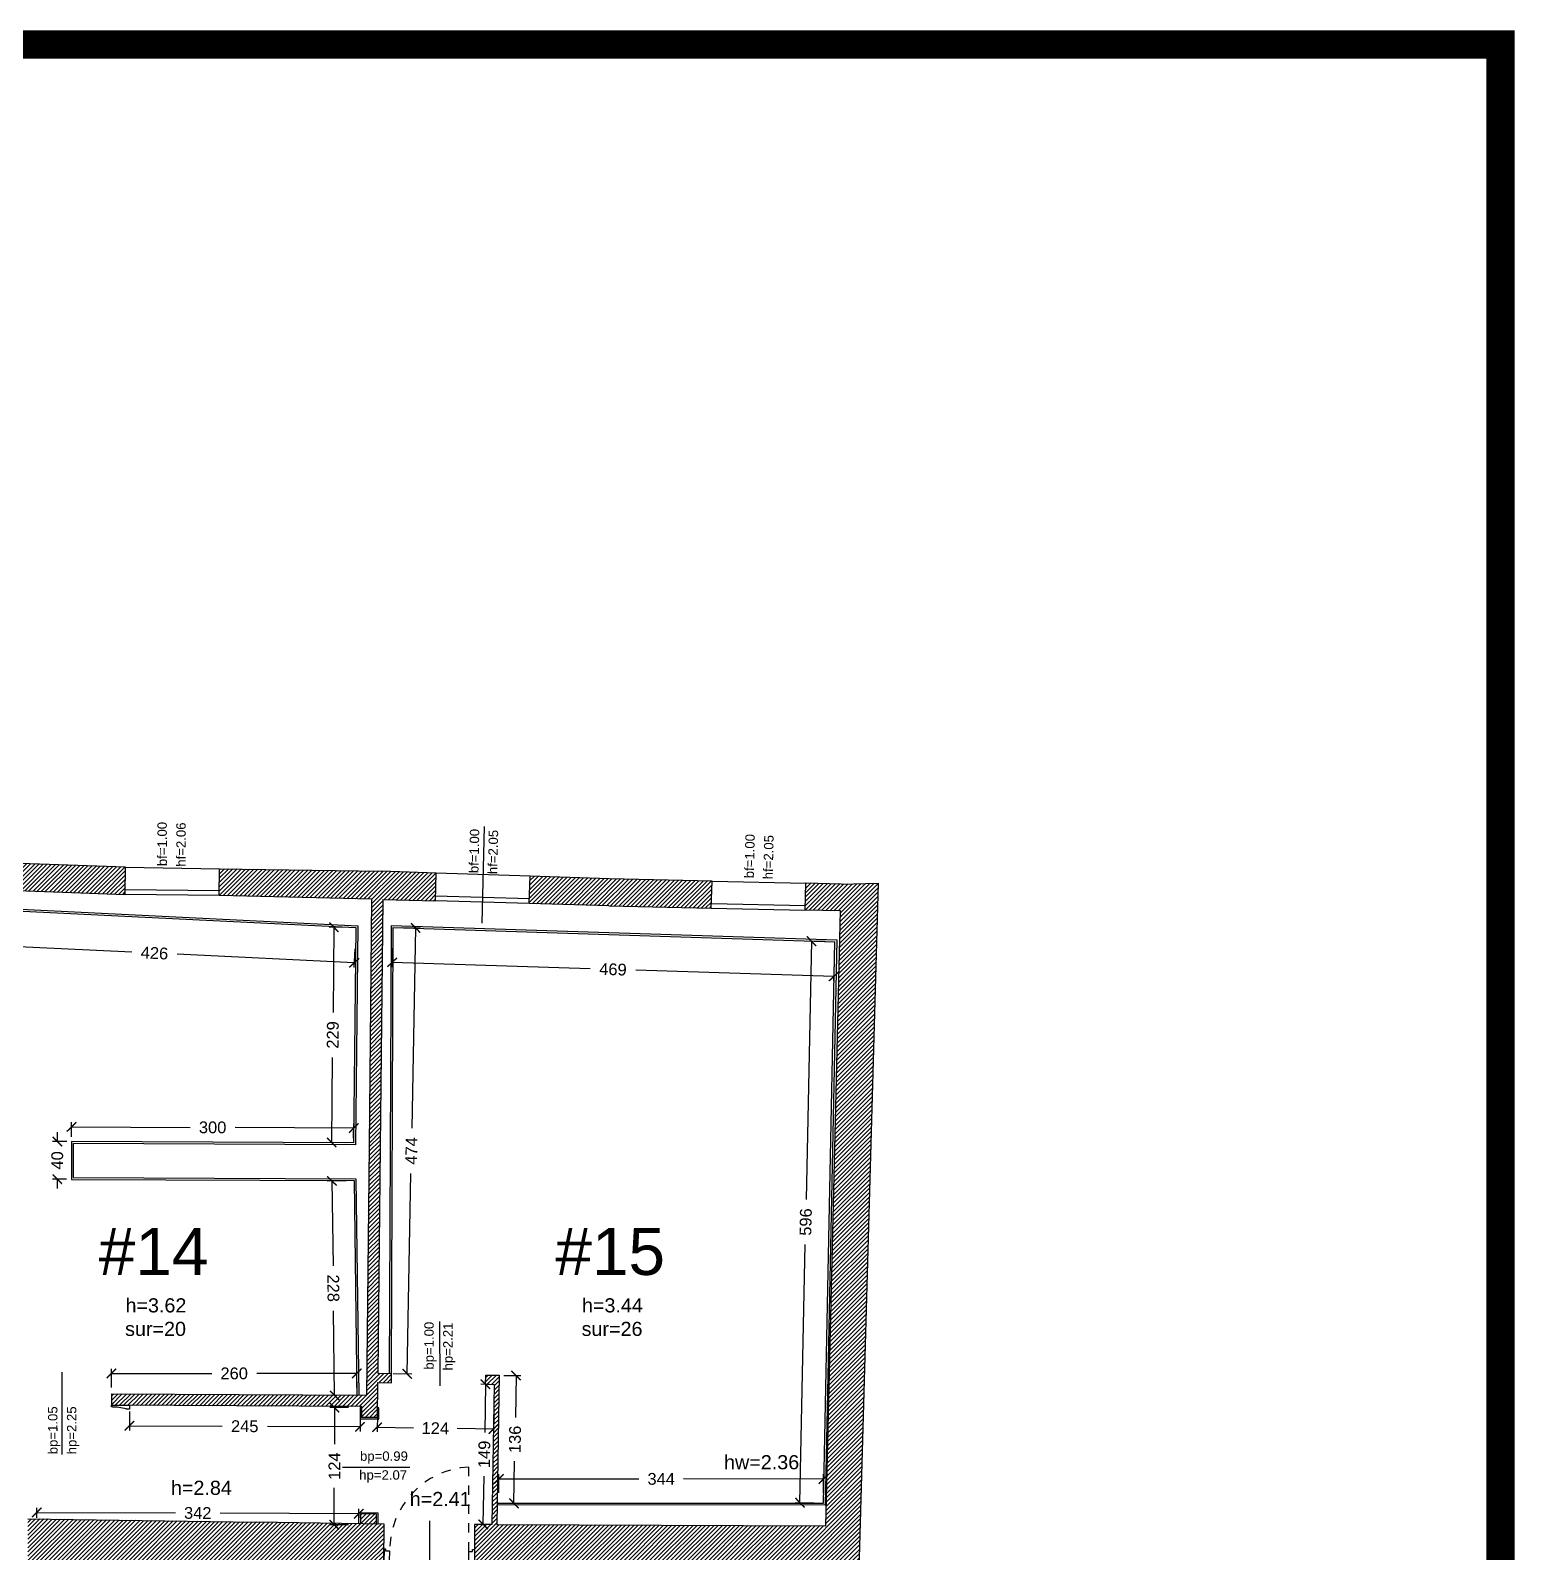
# Model space of a CAD drawing. Header units: millimetres. Extents: x -69 to 235, y 2 to 992.
# Drawn here: x 181.99 to 197.74, y 500.12 to 516.28 of the extents above; entities that cross this region are included whole.
import ezdxf
from ezdxf.enums import TextEntityAlignment as Align

# ---------------------------------------------------------------- set-up
doc = ezdxf.new("R2010")
doc.units = ezdxf.units.MM
doc.header["$LTSCALE"] = 0.01
doc.linetypes.add('HIDDEN2', pattern=[4.7625, 3.175, -1.5875])
for name, color, linetype in [('ob_A_CONTROPARETI', 10, 'Continuous'), ('ob_A_linea_proiezione', 251, 'HIDDEN2'), ('ob_A_linea_v2', 251, 'Continuous'), ('ob_A_muro', 1, 'Continuous'), ('ob_A_muro_r', 252, 'Continuous'), ('ob_A_serramento_vetro', 253, 'Continuous'), ('ob_cornici corrette', 3, 'Continuous'), ('ob_grafica rossa', 12, 'Continuous'), ('ob_Q 1_50', 250, 'Continuous'), ('ob_TXT 1_50', 250, 'Continuous')]:
    doc.layers.add(name, color=color, linetype=linetype)
doc.styles.add('m 1_50', font='arial.ttf', dxfattribs={"height": 0.125})
doc.styles.get("Standard").update_dxf_attribs({"font": 'arial.ttf'})
doc.styles.add('STYLE1', font='arial.ttf')
doc.styles.add('Testo L', font='arial.ttf', dxfattribs={"height": 2.5})
doc.dimstyles.new('m 1_50 cm', dxfattribs={"dimtxt": 0.1, "dimasz": 0.1, "dimexe": 0.05, "dimexo": 0.05, "dimgap": 0.1, "dimtad": 0, "dimdec": 1, "dimlfac": 100, "dimrnd": 1, "dimdsep": 46, "dimtxsty": 'm 1_50', "dimblk": 'ARCHTICK', "dimcen": 0.2, "dimadec": 0, "dimazin": 0, "dimtfac": 1, "dimtdec": 1, "dimtofl": 0, "dimtmove": 0, "dimatfit": 3, "dimldrblk": 'DOT', "dimfxl": 0.15, "dimfxlon": 1, "dimtolj": 1, "dimtzin": 0, "dimarcsym": 0})

# ---------------------------------------------------------------- blocks, each defined once
blk = doc.blocks.new('_ARCHTICK')
at = {"color": 0, "linetype": 'ByBlock', "const_width": 0.15}
blk.add_lwpolyline([(-0.5, -0.5), (0.5, 0.5)], dxfattribs=at)
blk = doc.blocks.new('*D131')
at = {"layer": 'Defpoints', "color": 0, "transparency": 16777216}
for p in [(185.47, 500.533), (182.052, 500.438), (185.47, 500.424)]:
    blk.add_point(p, dxfattribs=at)
at = {"layer": 'ob_Q 1_50', "color": 0, "lineweight": -2, "transparency": 16777216}
for p, q in [((182.052, 500.488), (182.052, 500.597)), ((182.052, 500.547), (183.524, 500.541)), ((185.47, 500.533), (183.999, 500.539)), ((185.47, 500.474), (185.471, 500.583))]:
    blk.add_line(p, q, dxfattribs=at)
at = {"layer": 'ob_Q 1_50', "color": 0, "lineweight": -2, "transparency": 16777216, "xscale": 0.1, "yscale": 0.1, "zscale": 0.1}
for p, rotation in [((182.052, 500.547), 179.7680399867845), ((185.47, 500.533), 359.7680399867845)]:
    blk.add_blockref('_ARCHTICK', p, dxfattribs=dict(at, rotation=rotation))
at = {"layer": 'ob_Q 1_50', "color": 0, "transparency": 16777216, "insert": (183.761, 500.54), "char_height": 0.125, "attachment_point": 5, "rotation": 359.768, "style": 'm 1_50'}
blk.add_mtext('\\A1;342', dxfattribs=at)
blk = doc.blocks.new('_Dot')
at = {"color": 0, "linetype": 'ByBlock', "lineweight": -2}
blk.add_line((-0.5, 0), (-1, 0), dxfattribs=at)
at = {"color": 0, "linetype": 'ByBlock', "const_width": 0.5}
blk.add_lwpolyline([(-0.25, 0, 1), (0.25, 0, 1)], format="xyb", close=True, dxfattribs=at)
blk = doc.blocks.new('*D132')
at = {"layer": 'Defpoints', "color": 0, "transparency": 16777216}
for p in [(181.183, 506.965), (185.44, 506.756), (185.422, 506.381)]:
    blk.add_point(p, dxfattribs=at)
at = {"layer": 'ob_Q 1_50', "color": 0, "lineweight": -2, "transparency": 16777216}
for p, q in [((181.172, 506.74), (181.162, 506.54)), ((181.165, 506.59), (183.061, 506.497)), ((185.422, 506.381), (183.542, 506.473)), ((185.429, 506.53), (185.419, 506.331))]:
    blk.add_line(p, q, dxfattribs=at)
at = {"layer": 'ob_Q 1_50', "color": 0, "lineweight": -2, "transparency": 16777216, "xscale": 0.1, "yscale": 0.1, "zscale": 0.1}
for p, rotation in [((181.165, 506.59), 177.1875103012099), ((185.422, 506.381), 357.1875103012099)]:
    blk.add_blockref('_ARCHTICK', p, dxfattribs=dict(at, rotation=rotation))
at = {"layer": 'ob_Q 1_50', "color": 0, "transparency": 16777216, "insert": (183.302, 506.485), "char_height": 0.125, "attachment_point": 5, "rotation": 357.1875, "style": 'm 1_50'}
blk.add_mtext('\\A1;426', dxfattribs=at)
blk = doc.blocks.new('*D135')
at = {"layer": 'Defpoints', "color": 0, "transparency": 16777216}
for p in [(185.207, 506.759), (185.44, 506.756), (185.416, 504.471)]:
    blk.add_point(p, dxfattribs=at)
at = {"layer": 'ob_Q 1_50', "color": 0, "lineweight": -2, "transparency": 16777216}
for p, q in [((185.357, 506.757), (185.157, 506.759)), ((185.207, 506.759), (185.197, 505.855)), ((185.183, 504.474), (185.192, 505.377)), ((185.333, 504.472), (185.133, 504.474))]:
    blk.add_line(p, q, dxfattribs=at)
at = {"layer": 'ob_Q 1_50', "color": 0, "lineweight": -2, "transparency": 16777216, "xscale": 0.1, "yscale": 0.1, "zscale": 0.1}
for p, rotation in [((185.207, 506.759), 89.39812217454067), ((185.183, 504.474), 269.3981221745407)]:
    blk.add_blockref('_ARCHTICK', p, dxfattribs=dict(at, rotation=rotation))
at = {"layer": 'ob_Q 1_50', "color": 0, "transparency": 16777216, "insert": (185.195, 505.616), "char_height": 0.125, "attachment_point": 5, "rotation": 89.3981, "style": 'm 1_50'}
blk.add_mtext('\\A1;229', dxfattribs=at)
blk = doc.blocks.new('*D136')
at = {"layer": 'Defpoints', "color": 0, "transparency": 16777216}
for p in [(185.185, 504.066), (185.421, 504.069), (185.45, 501.791)]:
    blk.add_point(p, dxfattribs=at)
at = {"layer": 'ob_Q 1_50', "color": 0, "lineweight": -2, "transparency": 16777216}
for p, q in [((185.335, 504.068), (185.135, 504.065)), ((185.185, 504.066), (185.197, 503.166)), ((185.214, 501.788), (185.203, 502.688)), ((185.364, 501.79), (185.164, 501.787))]:
    blk.add_line(p, q, dxfattribs=at)
at = {"layer": 'ob_Q 1_50', "color": 0, "lineweight": -2, "transparency": 16777216, "xscale": 0.1, "yscale": 0.1, "zscale": 0.1}
for p, rotation in [((185.185, 504.066), 90.7221498692931), ((185.214, 501.788), 270.7221498692931)]:
    blk.add_blockref('_ARCHTICK', p, dxfattribs=dict(at, rotation=rotation))
at = {"layer": 'ob_Q 1_50', "color": 0, "transparency": 16777216, "insert": (185.2, 502.927), "char_height": 0.125, "attachment_point": 5, "rotation": 270.7221, "style": 'm 1_50'}
blk.add_mtext('\\A1;228', dxfattribs=at)
blk = doc.blocks.new('*D137')
at = {"layer": 'Defpoints', "color": 0, "transparency": 16777216}
for p in [(182.421, 504.64), (182.42, 504.483), (185.416, 504.47)]:
    blk.add_point(p, dxfattribs=at)
at = {"layer": 'ob_Q 1_50', "color": 0, "lineweight": -2, "transparency": 16777216}
for p, q in [((182.421, 504.533), (182.421, 504.69)), ((182.421, 504.64), (183.681, 504.635)), ((185.417, 504.627), (184.157, 504.633)), ((185.416, 504.52), (185.417, 504.677))]:
    blk.add_line(p, q, dxfattribs=at)
at = {"layer": 'ob_Q 1_50', "color": 0, "lineweight": -2, "transparency": 16777216, "xscale": 0.1, "yscale": 0.1, "zscale": 0.1}
for p, rotation in [((182.421, 504.64), 179.7503716796757), ((185.417, 504.627), 359.7503716796757)]:
    blk.add_blockref('_ARCHTICK', p, dxfattribs=dict(at, rotation=rotation))
at = {"layer": 'ob_Q 1_50', "color": 0, "transparency": 16777216, "insert": (183.919, 504.634), "char_height": 0.125, "attachment_point": 5, "rotation": 359.7504, "style": 'm 1_50'}
blk.add_mtext('\\A1;300', dxfattribs=at)
blk = doc.blocks.new('*D138')
at = {"layer": 'Defpoints', "color": 0, "transparency": 16777216}
for p in [(182.42, 504.483), (182.27, 504.084), (182.419, 504.083)]:
    blk.add_point(p, dxfattribs=at)
at = {"layer": 'ob_Q 1_50', "color": 0, "lineweight": -2, "transparency": 16777216}
for p, q in [((182.271, 504.484), (182.272, 504.584)), ((182.37, 504.483), (182.221, 504.484)), ((182.369, 504.083), (182.22, 504.084)), ((182.27, 504.084), (182.269, 503.984))]:
    blk.add_line(p, q, dxfattribs=at)
at = {"layer": 'ob_Q 1_50', "color": 0, "lineweight": -2, "transparency": 16777216, "xscale": 0.1, "yscale": 0.1, "zscale": 0.1}
for p, rotation in [((182.271, 504.484), 269.7356451883556), ((182.27, 504.084), 89.73564518835568)]:
    blk.add_blockref('_ARCHTICK', p, dxfattribs=dict(at, rotation=rotation))
at = {"layer": 'ob_Q 1_50', "color": 0, "transparency": 16777216, "insert": (182.27, 504.284), "char_height": 0.125, "attachment_point": 5, "rotation": 89.7356, "style": 'm 1_50'}
blk.add_mtext('\\A1;40', dxfattribs=at)
blk = doc.blocks.new('*D139')
at = {"layer": 'Defpoints', "color": 0, "transparency": 16777216}
for p in [(185.213, 501.659), (185.461, 501.659), (185.457, 500.415)]:
    blk.add_point(p, dxfattribs=at)
at = {"layer": 'ob_Q 1_50', "color": 0, "lineweight": -2, "transparency": 16777216}
for p, q in [((185.363, 501.659), (185.163, 501.66)), ((185.213, 501.659), (185.212, 501.27)), ((185.21, 500.416), (185.211, 500.806)), ((185.36, 500.415), (185.16, 500.416))]:
    blk.add_line(p, q, dxfattribs=at)
at = {"layer": 'ob_Q 1_50', "color": 0, "lineweight": -2, "transparency": 16777216, "xscale": 0.1, "yscale": 0.1, "zscale": 0.1}
for p, rotation in [((185.213, 501.659), 89.82637115461954), ((185.21, 500.416), 269.8263711546196)]:
    blk.add_blockref('_ARCHTICK', p, dxfattribs=dict(at, rotation=rotation))
at = {"layer": 'ob_Q 1_50', "color": 0, "transparency": 16777216, "insert": (185.212, 501.038), "char_height": 0.125, "attachment_point": 5, "rotation": 89.8264, "style": 'm 1_50'}
blk.add_mtext('\\A1;124', dxfattribs=at)
blk = doc.blocks.new('*D140')
at = {"layer": 'Defpoints', "color": 0, "transparency": 16777216}
for p in [(183.037, 501.671), (185.485, 501.659), (183.036, 501.467)]:
    blk.add_point(p, dxfattribs=at)
at = {"layer": 'ob_Q 1_50', "color": 0, "lineweight": -2, "transparency": 16777216}
for p, q in [((183.037, 501.617), (183.036, 501.417)), ((183.036, 501.467), (184.02, 501.462)), ((185.485, 501.605), (185.484, 501.405)), ((185.484, 501.455), (184.5, 501.46))]:
    blk.add_line(p, q, dxfattribs=at)
at = {"layer": 'ob_Q 1_50', "color": 0, "lineweight": -2, "transparency": 16777216, "xscale": 0.1, "yscale": 0.1, "zscale": 0.1}
for p, rotation in [((183.036, 501.467), 179.7036664455858), ((185.484, 501.455), 359.7036664455857)]:
    blk.add_blockref('_ARCHTICK', p, dxfattribs=dict(at, rotation=rotation))
at = {"layer": 'ob_Q 1_50', "color": 0, "transparency": 16777216, "insert": (184.26, 501.461), "char_height": 0.125, "attachment_point": 5, "rotation": 359.7037, "style": 'm 1_50'}
blk.add_mtext('\\A1;245', dxfattribs=at)
blk = doc.blocks.new('*D141')
at = {"layer": 'Defpoints', "color": 0, "transparency": 16777216}
for p in [(185.673, 501.925), (186.908, 501.905), (186.9, 501.431)]:
    blk.add_point(p, dxfattribs=at)
at = {"layer": 'ob_Q 1_50', "color": 0, "lineweight": -2, "transparency": 16777216}
for p, q in [((185.668, 501.601), (185.664, 501.401)), ((186.903, 501.581), (186.9, 501.381)), ((185.665, 501.451), (186.051, 501.444)), ((186.9, 501.431), (186.515, 501.437))]:
    blk.add_line(p, q, dxfattribs=at)
at = {"layer": 'ob_Q 1_50', "color": 0, "lineweight": -2, "transparency": 16777216, "xscale": 0.1, "yscale": 0.1, "zscale": 0.1}
for p, rotation in [((185.665, 501.451), 179.0944036228016), ((186.9, 501.431), 359.0944036228016)]:
    blk.add_blockref('_ARCHTICK', p, dxfattribs=dict(at, rotation=rotation))
at = {"layer": 'ob_Q 1_50', "color": 0, "transparency": 16777216, "insert": (186.283, 501.441), "char_height": 0.125, "attachment_point": 5, "rotation": 359.0944, "style": 'm 1_50'}
blk.add_mtext('\\A1;124', dxfattribs=at)
blk = doc.blocks.new('*D142')
at = {"layer": 'Defpoints', "color": 0, "transparency": 16777216}
for p in [(186.908, 501.905), (186.792, 500.419), (186.884, 500.418)]:
    blk.add_point(p, dxfattribs=at)
at = {"layer": 'ob_Q 1_50', "color": 0, "lineweight": -2, "transparency": 16777216}
for p, q in [((186.858, 501.906), (186.765, 501.908)), ((186.815, 501.907), (186.807, 501.395)), ((186.792, 500.419), (186.8, 500.931)), ((186.834, 500.419), (186.742, 500.42))]:
    blk.add_line(p, q, dxfattribs=at)
at = {"layer": 'ob_Q 1_50', "color": 0, "lineweight": -2, "transparency": 16777216, "xscale": 0.1, "yscale": 0.1, "zscale": 0.1}
for p, rotation in [((186.815, 501.907), 89.09065045452931), ((186.792, 500.419), 269.0906504545293)]:
    blk.add_blockref('_ARCHTICK', p, dxfattribs=dict(at, rotation=rotation))
at = {"layer": 'ob_Q 1_50', "color": 0, "transparency": 16777216, "insert": (186.803, 501.163), "char_height": 0.125, "attachment_point": 5, "rotation": 89.0907, "style": 'm 1_50'}
blk.add_mtext('\\A1;149', dxfattribs=at)
blk = doc.blocks.new('*D143')
at = {"layer": 'Defpoints', "color": 0, "transparency": 16777216}
for p in [(185.837, 506.757), (186.074, 506.753), (185.746, 502.022)]:
    blk.add_point(p, dxfattribs=at)
at = {"layer": 'ob_Q 1_50', "color": 0, "lineweight": -2, "transparency": 16777216}
for p, q in [((185.924, 506.755), (186.124, 506.752)), ((186.074, 506.753), (186.034, 504.625)), ((185.984, 502.018), (186.024, 504.145)), ((185.834, 502.021), (186.034, 502.017))]:
    blk.add_line(p, q, dxfattribs=at)
at = {"layer": 'ob_Q 1_50', "color": 0, "lineweight": -2, "transparency": 16777216, "xscale": 0.1, "yscale": 0.1, "zscale": 0.1}
for p, rotation in [((186.074, 506.753), 88.90095931296868), ((185.984, 502.018), 268.9009593129687)]:
    blk.add_blockref('_ARCHTICK', p, dxfattribs=dict(at, rotation=rotation))
at = {"layer": 'ob_Q 1_50', "color": 0, "transparency": 16777216, "insert": (186.029, 504.385), "char_height": 0.125, "attachment_point": 5, "rotation": 88.901, "style": 'm 1_50'}
blk.add_mtext('\\A1;474', dxfattribs=at)
blk = doc.blocks.new('*D144')
at = {"layer": 'Defpoints', "color": 0, "transparency": 16777216}
for p in [(190.403, 500.901), (186.958, 500.646), (190.403, 500.644)]:
    blk.add_point(p, dxfattribs=at)
at = {"layer": 'ob_Q 1_50', "color": 0, "lineweight": -2, "transparency": 16777216}
for p, q in [((186.958, 500.753), (186.959, 500.953)), ((186.959, 500.903), (188.443, 500.902)), ((190.403, 500.901), (188.919, 500.902)), ((190.403, 500.751), (190.403, 500.951))]:
    blk.add_line(p, q, dxfattribs=at)
at = {"layer": 'ob_Q 1_50', "color": 0, "lineweight": -2, "transparency": 16777216, "xscale": 0.1, "yscale": 0.1, "zscale": 0.1}
for p, rotation in [((186.959, 500.903), 179.964812048838), ((190.403, 500.901), 359.964812048838)]:
    blk.add_blockref('_ARCHTICK', p, dxfattribs=dict(at, rotation=rotation))
at = {"layer": 'ob_Q 1_50', "color": 0, "transparency": 16777216, "insert": (188.681, 500.902), "char_height": 0.125, "attachment_point": 5, "rotation": 359.9648, "style": 'm 1_50'}
blk.add_mtext('\\A1;344', dxfattribs=at)
blk = doc.blocks.new('*D145')
at = {"layer": 'Defpoints', "color": 0, "transparency": 16777216}
for p in [(190.525, 506.606), (190.154, 500.649), (190.403, 500.644)]:
    blk.add_point(p, dxfattribs=at)
at = {"layer": 'ob_Q 1_50', "color": 0, "lineweight": -2, "transparency": 16777216}
for p, q in [((190.276, 506.611), (190.22, 503.868)), ((190.426, 506.608), (190.226, 506.612)), ((190.154, 500.649), (190.21, 503.392)), ((190.304, 500.646), (190.104, 500.65))]:
    blk.add_line(p, q, dxfattribs=at)
at = {"layer": 'ob_Q 1_50', "color": 0, "lineweight": -2, "transparency": 16777216, "xscale": 0.1, "yscale": 0.1, "zscale": 0.1}
for p, rotation in [((190.276, 506.611), 88.8268782896199), ((190.154, 500.649), 268.8268782896199)]:
    blk.add_blockref('_ARCHTICK', p, dxfattribs=dict(at, rotation=rotation))
at = {"layer": 'ob_Q 1_50', "color": 0, "transparency": 16777216, "insert": (190.215, 503.63), "char_height": 0.125, "attachment_point": 5, "rotation": 88.8269, "style": 'm 1_50'}
blk.add_mtext('\\A1;596', dxfattribs=at)
blk = doc.blocks.new('*D146')
at = {"layer": 'Defpoints', "color": 0, "transparency": 16777216}
for p in [(185.837, 506.757), (190.525, 506.606), (190.513, 506.237)]:
    blk.add_point(p, dxfattribs=at)
at = {"layer": 'ob_Q 1_50', "color": 0, "lineweight": -2, "transparency": 16777216}
for p, q in [((185.83, 506.537), (185.823, 506.337)), ((185.825, 506.387), (187.928, 506.32)), ((190.518, 506.387), (190.511, 506.187)), ((190.513, 506.237), (188.41, 506.304))]:
    blk.add_line(p, q, dxfattribs=at)
at = {"layer": 'ob_Q 1_50', "color": 0, "lineweight": -2, "transparency": 16777216, "xscale": 0.1, "yscale": 0.1, "zscale": 0.1}
for p, rotation in [((185.825, 506.387), 178.157389769911), ((190.513, 506.237), 358.157389769911)]:
    blk.add_blockref('_ARCHTICK', p, dxfattribs=dict(at, rotation=rotation))
at = {"layer": 'ob_Q 1_50', "color": 0, "transparency": 16777216, "insert": (188.169, 506.312), "char_height": 0.125, "attachment_point": 5, "rotation": 358.1574, "style": 'm 1_50'}
blk.add_mtext('\\A1;469', dxfattribs=at)
blk = doc.blocks.new('*D147')
at = {"layer": 'Defpoints', "color": 0, "transparency": 16777216}
for p in [(186.96, 502.003), (186.938, 500.646), (187.118, 500.643)]:
    blk.add_point(p, dxfattribs=at)
at = {"layer": 'ob_Q 1_50', "color": 0, "lineweight": -2, "transparency": 16777216}
for p, q in [((187.01, 502.002), (187.19, 501.999)), ((187.14, 502), (187.133, 501.554)), ((187.118, 500.643), (187.125, 501.09)), ((186.988, 500.645), (187.168, 500.642))]:
    blk.add_line(p, q, dxfattribs=at)
at = {"layer": 'ob_Q 1_50', "color": 0, "lineweight": -2, "transparency": 16777216, "xscale": 0.1, "yscale": 0.1, "zscale": 0.1}
for p, rotation in [((187.14, 502), 89.09085906333691), ((187.118, 500.643), 269.0908590633368)]:
    blk.add_blockref('_ARCHTICK', p, dxfattribs=dict(at, rotation=rotation))
at = {"layer": 'ob_Q 1_50', "color": 0, "transparency": 16777216, "insert": (187.129, 501.322), "char_height": 0.125, "attachment_point": 5, "rotation": 89.0909, "style": 'm 1_50'}
blk.add_mtext('\\A1;136', dxfattribs=at)
blk = doc.blocks.new('*D185')
at = {"layer": 'Defpoints', "color": 0, "transparency": 16777216}
for p in [(182.845, 502.022), (182.845, 501.802), (185.45, 501.791)]:
    blk.add_point(p, dxfattribs=at)
at = {"layer": 'ob_Q 1_50', "color": 0, "lineweight": -2, "transparency": 16777216}
for p, q in [((182.845, 501.872), (182.845, 502.072)), ((182.845, 502.022), (183.909, 502.022)), ((185.45, 502.022), (184.387, 502.022)), ((185.45, 501.872), (185.45, 502.072))]:
    blk.add_line(p, q, dxfattribs=at)
at = {"layer": 'ob_Q 1_50', "color": 0, "lineweight": -2, "transparency": 16777216, "xscale": 0.1, "yscale": 0.1, "zscale": 0.1, "rotation": 180}
blk.add_blockref('_ARCHTICK', (182.845, 502.022), dxfattribs=at)
at = {"layer": 'ob_Q 1_50', "color": 0, "lineweight": -2, "transparency": 16777216, "xscale": 0.1, "yscale": 0.1, "zscale": 0.1}
blk.add_blockref('_ARCHTICK', (185.45, 502.022), dxfattribs=at)
at = {"layer": 'ob_Q 1_50', "color": 0, "transparency": 16777216, "insert": (184.148, 502.022), "char_height": 0.125, "attachment_point": 5, "style": 'm 1_50'}
blk.add_mtext('\\A1;260', dxfattribs=at)
blk = doc.blocks.new('A$C547E13D4')
at = {"layer": 'ob_cornici corrette'}
for points in [[(-0.192, 0), (-0.192, -0.04), (-0.156, -0.04), (-0.156, -0.037), (-0.06, -0.021), (-0.01, -0.021), (-0.01, -0.018), (0, -0.018), (0, 0)], [(0, 0), (-0.192, 0)]]:
    blk.add_lwpolyline(points, dxfattribs=at)
blk = doc.blocks.new('A$C670F466C')
at = {"layer": 'ob_cornici corrette'}
blk.add_lwpolyline([(-0.14, 0), (0, 0), (0, 0.02), (-0.02, 0.02), (-0.02, 0.06), (-0.12, 0.06), (-0.12, 0.02), (-0.14, 0.02), (-0.14, 0)], dxfattribs=at)

msp = doc.modelspace()

# ---------------------------------------------------------------- hatches: boundary and pattern name
at = {"layer": 'ob_A_muro_r'}
h = msp.add_hatch(dxfattribs=at)
h.set_pattern_fill('ANSI31', color=256, scale=0.01)
h.paths.add_polyline_path([(171.2753, 507.5144), (170.7573, 507.5148), (170.7663, 507.0635), (170.8832, 507.0671), (170.8872, 506.7036), (170.8904, 506.4177), (171.2284, 506.4214), (171.2211, 507.0812), (171.2732, 507.0804)])
h.paths.add_polyline_path([(174.3908, 507.5021), (173.5049, 507.4951), (172.2019, 507.5057), (172.1998, 507.0652), (172.5377, 507.0598), (172.5385, 507.0101), (174.0632, 506.9996), (174.0623, 507.0492), (174.3906, 507.0522)])
h.paths.add_polyline_path([(175.7267, 507.5119), (175.3427, 507.5171), (175.3344, 507.0373), (175.3827, 507.0375), (175.3625, 506.4286), (175.2767, 504.4759), (175.2482, 501.482), (175.2389, 500.4153), (173.8125, 500.4097), (173.8139, 500.0523), (174.0189, 500.0531), (175.1266, 500.0574), (175.1471, 499.8459), (175.5503, 499.8472), (175.5499, 500.0586), (175.6025, 500.0584), (175.6046, 500.5766), (175.5467, 500.5775), (175.5969, 504.3439), (175.6183, 505.1462), (175.6597, 507.0619), (175.7206, 507.0585)])
h.paths.add_polyline_path([(171.2534, 504.139), (171.2428, 505.1042), (170.9048, 505.1006), (170.9095, 504.6775), (170.9219, 503.5433), (170.9565, 500.399), (170.7816, 500.3979), (170.783, 500.0405), (172.6521, 500.0478), (172.6507, 500.4052), (171.2945, 500.3999), (171.2848, 501.2833)])
h.paths.add_polyline_path([(179.5362, 507.4734), (178.509, 507.4782), (178.509, 507.7953), (177.6101, 507.7953), (177.6082, 507.49), (176.6708, 507.4991), (176.6679, 507.0445), (179.5422, 507.0291)])
h.paths.add_polyline_path([(177.7082, 507.4894), (177.7095, 507.6953), (178.409, 507.6953), (178.409, 507.4803)], flags=16)
h.paths.add_polyline_path([(182.9954, 507.3972), (181.064, 507.4627), (180.4808, 507.4668), (180.4895, 507.0398), (180.5889, 507.0409), (180.5928, 506.7147), (181.0881, 506.7206), (181.0827, 507.1765), (182.9915, 507.1071)])
h.paths.add_polyline_path([(181.1143, 504.5163), (181.0983, 505.861), (180.603, 505.8551), (180.651, 501.8159), (176.9051, 501.8353), (176.9044, 501.7153), (181.1728, 501.6932), (181.7921, 501.69), (181.7927, 501.81), (181.1464, 501.8133)])
h = msp.add_hatch(dxfattribs=at)
h.set_pattern_fill('ANSI31', color=256, scale=0.01)
h.paths.add_polyline_path([(169.8075, 507.4993), (169.6076, 507.4959), (168.4332, 507.4805), (168.4367, 507.0777), (168.4771, 507.0777), (168.4771, 507.0285), (169.6076, 507.0449), (169.8113, 507.0485)])
h.paths.add_polyline_path([(179.1587, 500.4924), (179.1587, 500.5065), (179.1591, 500.5226), (176.8542, 500.5578), (176.6539, 500.5607), (176.6542, 500.5422), (176.6496, 500.054), (177.7485, 500.0504), (179.1526, 500.0436)])
h.paths.add_polyline_path([(181.2267, 500.4912), (181.1621, 500.4921), (181.1607, 500.6119), (180.6652, 500.6194), (180.6667, 500.4997), (180.6132, 500.5005), (180.6127, 500.0375), (181.2262, 500.0358)])
h.paths.add_polyline_path([(185.7398, 500.4226), (184.3811, 500.4432), (181.9569, 500.4801), (181.9563, 500.4383), (181.9563, 500.3846), (181.9561, 500.0327), (182.1248, 500.032), (182.1218, 499.8773), (182.4365, 499.8767), (182.4329, 500.0299), (182.7016, 500.0288), (183.9115, 500.0237), (184.8949, 500.0196), (185.2595, 500.0181), (185.2525, 499.672), (185.3822, 499.6694), (185.3892, 500.0176), (185.7381, 500.0161)])
h.paths.add_polyline_path([(185.6685, 501.9235), (185.8168, 501.9226), (185.8183, 502.021), (185.6738, 502.0234), (185.699, 504.4305), (185.7266, 507.0557), (186.2838, 507.0397), (186.2936, 507.3336), (185.7112, 507.3531), (183.9904, 507.3809), (183.9886, 507.0957), (185.6066, 507.0589), (185.5791, 504.4359), (185.5514, 501.7905), (182.8454, 501.8045), (182.8454, 501.6845), (185.5007, 501.6707), (185.4995, 501.5549), (185.6623, 501.5532)])
h = msp.add_hatch(dxfattribs=at)
h.set_pattern_fill('ANSI31', color=256, scale=0.01)
h.paths.add_polyline_path([(189.2218, 507.2482), (188.1323, 507.2723), (187.2894, 507.3004), (187.2798, 507.0113), (188.1248, 506.987), (189.2122, 506.9627)])
h = msp.add_hatch(dxfattribs=at)
h.set_pattern_fill('ANSI31', color=256, scale=0.01)
h.paths.add_polyline_path([(190.9848, 507.2267), (190.5902, 507.218), (190.2179, 507.2262), (190.2084, 506.941), (190.5839, 506.9327), (190.4295, 500.403), (186.9349, 500.4176), (186.9599, 502.0031), (186.8182, 502.0054), (186.8166, 501.9069), (186.9078, 501.9055), (186.8842, 500.4178), (186.6999, 500.4185), (186.6982, 500.0121), (186.781, 500.0118), (186.7705, 499.4901), (186.9205, 499.4871), (186.931, 500.0111), (190.2386, 499.9977), (190.1848, 497.5198), (186.8819, 497.5889), (186.9018, 498.5573), (186.7518, 498.5603), (186.732, 497.5942), (186.6146, 497.5967), (186.6116, 497.4722), (190.1821, 497.3952), (190.1015, 493.6784), (189.95, 493.6781), (189.95, 493.6127), (190.1084, 493.6129), (190.1288, 492.7702), (186.6444, 492.7691), (186.644, 492.6426), (186.3999, 492.6426), (186.3999, 492.5287), (190.1311, 492.5329), (190.176, 490.683), (186.3549, 490.6938), (186.3544, 490.5203), (190.1803, 490.5093), (190.1832, 490.387), (190.6252, 490.3948), (190.5866, 493.1501)])
h = msp.add_hatch(dxfattribs=at)
h.set_pattern_fill('ANSI31', color=256, scale=0.01)
h.paths.add_polyline_path([(185.6581, 500.5284), (185.4888, 500.5302), (185.4876, 500.4242), (185.657, 500.4232)])

# ---------------------------------------------------------------- linework, layer by layer
at = {"layer": 'ob_A_CONTROPARETI'}
for points in [[(181.209, 501.813), (181.1629, 506.9863), (185.46, 506.7752), (185.4365, 504.4498), (182.4404, 504.4628), (182.4394, 504.1028), (185.441, 504.089), (185.47, 501.7911)], [(181.229, 501.8129), (181.1833, 506.9653), (185.4402, 506.7562), (185.4162, 504.4698), (182.4204, 504.4829), (182.4193, 504.0829), (185.4213, 504.069), (185.45, 501.7909)], [(185.7983, 502.0214), (185.817, 506.7777), (190.5453, 506.6256), (190.4224, 500.6238), (186.9384, 500.626)], [(185.8183, 502.0211), (185.8369, 506.7571), (190.5249, 506.6063), (190.5249, 506.6063)], [(186.9384, 500.646), (190.4028, 500.6438), (190.5249, 506.6063), (190.5249, 506.6063), (190.5249, 506.6063)]]:
    msp.add_lwpolyline(points, dxfattribs=at)
at = {"layer": 'ob_A_linea_proiezione'}
msp.add_lwpolyline([(186.6387, 500.1324), (186.6395, 501.0279)], dxfattribs=at)
msp.add_arc((186.6845, 500.1431), 0.8859, 92.91171, 180.4693, dxfattribs=at)
at = {"layer": 'ob_A_linea_v2'}
msp.add_line((187.2894, 507.3004), (186.2936, 507.3338), dxfattribs=at)
for points in [[(182.9954, 507.3972), (183.9904, 507.3809)], [(189.2218, 507.2482), (190.2179, 507.2262)]]:
    msp.add_lwpolyline(points, dxfattribs=at)
at = {"layer": 'ob_A_muro'}
for p, q in [((186.2936, 507.3336), (185.7112, 507.3531)), ((188.1328, 507.2722), (187.2894, 507.3004)), ((189.2218, 507.2482), (188.1311, 507.2723)), ((190.5902, 507.218), (190.2179, 507.2262)), ((185.6066, 507.0589), (185.5791, 504.4359)), ((185.7266, 507.0557), (185.699, 504.4305)), ((190.4295, 500.403), (190.5839, 506.9327)), ((185.5791, 504.4359), (185.5514, 501.7905)), ((185.699, 504.4305), (185.6738, 502.0234)), ((185.6738, 502.0234), (185.8183, 502.0211)), ((186.9599, 502.0031), (186.9349, 500.4176)), ((182.8454, 501.8045), (185.5514, 501.7905)), ((182.8454, 501.8045), (182.8454, 501.6845)), ((185.6728, 501.925), (185.8168, 501.9226)), ((186.8166, 501.9069), (186.9078, 501.9055)), ((186.9078, 501.9055), (186.8842, 500.4178)), ((181.9569, 500.4801), (184.3811, 500.4432)), ((186.6999, 500.4185), (186.6982, 500.0121)), ((186.8842, 500.4178), (186.6999, 500.4185)), ((186.9349, 500.4176), (190.4295, 500.403))]:
    msp.add_line(p, q, dxfattribs=at)
for points in [[(181.0827, 507.1765), (182.9915, 507.1071), (182.9954, 507.3972), (181.0606, 507.4628)], [(185.6066, 507.0589), (183.9886, 507.0957), (183.9904, 507.3809), (185.7112, 507.3531)], [(185.7266, 507.0557), (186.2838, 507.0397), (186.2936, 507.3336)], [(188.1248, 506.987), (187.2798, 507.0113), (187.2894, 507.3004)], [(188.1248, 506.987), (189.2122, 506.9627), (189.2218, 507.2482)], [(190.5839, 506.9327), (190.2084, 506.941), (190.2179, 507.2262)], [(190.5902, 507.218), (190.9848, 507.2267), (190.5866, 493.1501), (190.6252, 490.3948)], [(185.8168, 501.9226), (185.8183, 502.0211)], [(186.8166, 501.9069), (186.8182, 502.0054), (186.9599, 502.0031)], [(185.5007, 501.6707), (185.4995, 501.5549), (185.6689, 501.5531), (185.6728, 501.925), (185.6728, 501.925)], [(185.5007, 501.6707), (182.8454, 501.6845)], [(185.657, 500.4232), (185.6581, 500.5284), (185.4888, 500.5302), (185.4876, 500.4242)], [(182.4365, 499.8767), (182.4329, 500.0299), (182.7016, 500.0288), (183.9115, 500.0237), (184.8949, 500.0196), (185.2595, 500.0181), (185.2525, 499.672), (185.3822, 499.6694), (185.3892, 500.0176), (185.7381, 500.0161), (185.7398, 500.4226), (184.3811, 500.4432)]]:
    msp.add_lwpolyline(points, dxfattribs=at)
at = {"layer": 'ob_A_serramento_vetro'}
for p, q in [((183.9892, 507.1457), (182.9921, 507.1571)), ((183.9886, 507.0957), (182.9915, 507.1071)), ((187.2798, 507.0113), (186.2838, 507.0397)), ((187.2812, 507.0612), (186.2853, 507.0897)), ((189.2122, 506.9627), (190.2084, 506.941)), ((189.2133, 507.0127), (190.2095, 506.991))]:
    msp.add_line(p, q, dxfattribs=at)
at = {"layer": 'ob_cornici corrette'}
for points in [[(185.67, 501.6583), (185.6689, 501.5531), (185.4995, 501.5549), (185.5006, 501.6609), (185.4856, 501.6611), (185.4844, 501.5401), (185.6837, 501.538), (185.685, 501.6582)], [(185.657, 500.4232), (185.6581, 500.5284), (185.4888, 500.5302), (185.4876, 500.4242), (185.4726, 500.4244), (185.4739, 500.5454), (185.6733, 500.5433), (185.672, 500.4231)]]:
    msp.add_lwpolyline(points, close=True, dxfattribs=at)
at = {"layer": 'ob_grafica rossa', "const_width": 0.3}
msp.add_lwpolyline([(144.2373, 516.1309), (197.5895, 516.1309), (197.5895, 471.0833), (144.2373, 471.0833)], close=True, dxfattribs=at)
at = {"layer": 'ob_Q 1_50'}
for p, q in [((186.7808, 506.8041), (186.8045, 507.8296)), ((186.3336, 501.8919), (186.3324, 502.5732)), ((182.3235, 501.162), (182.3235, 502.0372)), ((185.2995, 501.0281), (186.0137, 501.0281)), ((186.22, 500.4578), (186.22, 499.4596))]:
    msp.add_line(p, q, dxfattribs=at)

# ---------------------------------------------------------------- block references
at = {"layer": 'ob_A_CONTROPARETI', "color": 5, "xscale": -1, "rotation": 359.7026359078085}
msp.add_blockref('A$C547E13D4', (182.8454, 501.6845), dxfattribs=at)
at = {"layer": 'ob_cornici corrette', "rotation": 269.7609913726197}
msp.add_blockref('A$C670F466C', (185.7381, 500.0161), dxfattribs=at)
at = {"layer": 'ob_cornici corrette', "xscale": -1, "rotation": 89.76099137261897}
msp.add_blockref('A$C670F466C', (186.6982, 500.0121), dxfattribs=at)

# ---------------------------------------------------------------- texts
at = {"layer": 'ob_Q 1_50', "style": 'STYLE1'}
for s, rotation, p in [('bf=1.00', 90.12929, (183.3839, 507.4079)), ('hf=2.06', 90.12929, (183.5843, 507.4018)), ('bf=1.00', 88.83252, (186.6908, 507.3338)), ('hf=2.05', 88.83252, (186.8911, 507.3232)), ('bf=1.00', 88.75515, (189.6143, 507.2794)), ('hf=2.05', 88.75515, (189.8145, 507.2686)), ('bp=1.00', 90, (186.216, 502.0622)), ('hp=2.21', 90, (186.4164, 502.0538)), ('bp=1.05', 90.16616, (182.2232, 501.1639)), ('hp=2.25', 90.16616, (182.4237, 501.1634))]:
    msp.add_text(s, height=0.1, rotation=rotation, dxfattribs=at).set_placement(p, align=Align.MIDDLE_LEFT)
for s, p in [('bp=0.99', (185.4833, 501.1445)), ('hp=2.07', (185.475, 500.9442))]:
    msp.add_text(s, height=0.1, dxfattribs=at).set_placement(p, align=Align.MIDDLE_LEFT)
at = {"layer": 'ob_Q 1_50', "char_height": 0.15, "attachment_point": 1, "style": 'Testo L'}
for s, width, insert in [('\\pi-0.45036,l0.6,t0.59964;h=3.62\\P\\pi-0.45445,t0.59555;sur=20', 0.771181, (182.8443, 502.8201)), ('\\pi-0.45082,l0.6,t0.59918;h=3.44\\P\\pi-0.45466,t0.59534;sur=26', 0.771181, (187.6904, 502.8201)), ('\\pi-0.52674,l0.6,t0.52326;hw=2.36', 0.771181, (189.2746, 501.1546)), ('\\pi-0.39386,l0.6,t0.65614;h=2.84', 0.885104, (183.2706, 500.8829)), ('\\pi-0.37969,l0.6,t0.67031;h=2.41', 0.885104, (185.7912, 500.764))]:
    msp.add_mtext_dynamic_manual_height_columns(s, width=width, gutter_width=12.5, heights=[0], dxfattribs=dict(at, insert=insert))
at = {"layer": 'ob_TXT 1_50'}
note = msp.add_mtext_dynamic_manual_height_columns('#14{\\C0;\\c16777215;\\P}', width=1.083827, gutter_width=12.5, heights=[0.6138, 0], dxfattribs=dict(at, insert=(182.7101, 503.5677), char_height=0.5, attachment_point=1))
note = msp.add_mtext_dynamic_manual_height_columns('#15{\\C0;\\c16777215;\\P}', width=0.933327, gutter_width=12.5, heights=[0.6138, 0], dxfattribs=dict(at, insert=(187.5562, 503.5677), char_height=0.5, attachment_point=1))

# ---------------------------------------------------------------- dimensions: what is measured, and where the dimension line sits
at = {"layer": 'ob_Q 1_50'}
for base, p1, p2, angle, picture, middle in [((185.4218, 506.3806), (181.1833, 506.9653), (185.4402, 506.7562), 357.18751, '*D132', (183.3016, 506.4848)), ((186.7916, 500.4194), (186.9078, 501.9055), (186.8842, 500.4179), 269.09065, '*D142', (186.8034, 501.1629))]:
    dim = msp.add_linear_dim(base=base, p1=p1, p2=p2, angle=angle, dimstyle='m 1_50 cm', dxfattribs=at)
    dim.commit()
    dim.dimension.update_dxf_attribs({"geometry": picture, "text_midpoint": middle, "dimtype": 161})
for p1, p2, distance, picture, middle in [((185.4162, 504.4711), (185.4402, 506.7562), 0.2333, '*D135', (185.1949, 505.6161)), ((185.7461, 502.0223), (185.8369, 506.7571), -0.2376, '*D143', (186.029, 504.3851)), ((185.8369, 506.7571), (190.5249, 506.6063), -0.3698, '*D146', (188.169, 506.312)), ((190.5249, 506.6063), (190.4028, 500.6438), -0.2493, '*D145', (190.2146, 503.6301)), ((185.4162, 504.4698), (182.4204, 504.4829), -0.1574, '*D137', (183.919, 504.6337)), ((182.4204, 504.4829), (182.4186, 504.0829), -0.149, '*D138', (182.2705, 504.2836)), ((185.45, 501.7909), (185.4213, 504.069), 0.2361, '*D136', (185.1995, 502.927)), ((186.9599, 502.0031), (186.9384, 500.646), 0.1797, '*D147', (187.1289, 501.3217)), ((185.6728, 501.925), (186.9078, 501.9055), -0.4745, '*D141', (186.2828, 501.4408)), ((185.4849, 501.6588), (183.0372, 501.6715), 0.2041, '*D140', (184.26, 501.461)), ((185.457, 500.415), (185.4608, 501.6586), 0.2473, '*D139', (185.2116, 501.0376)), ((186.9584, 500.6459), (190.4028, 500.6438), 0.2568, '*D144', (188.6808, 500.9017)), ((182.0516, 500.4383), (185.47, 500.4245), 0.1087, '*D131', (183.7613, 500.5401))]:
    dim = msp.add_aligned_dim(p1=p1, p2=p2, distance=distance, dimstyle='m 1_50 cm', dxfattribs=at)
    dim.commit()
    dim.dimension.update_dxf_attribs({"geometry": picture, "text_midpoint": middle})
dim = msp.add_linear_dim(base=(182.8454, 502.0216), p1=(185.45, 501.791), p2=(182.8454, 501.8019), dimstyle='m 1_50 cm', dxfattribs=at)
dim.commit()
dim.dimension.update_dxf_attribs({"geometry": '*D185', "text_midpoint": (184.1477, 502.0216)})

doc.saveas('drawing.dxf')
